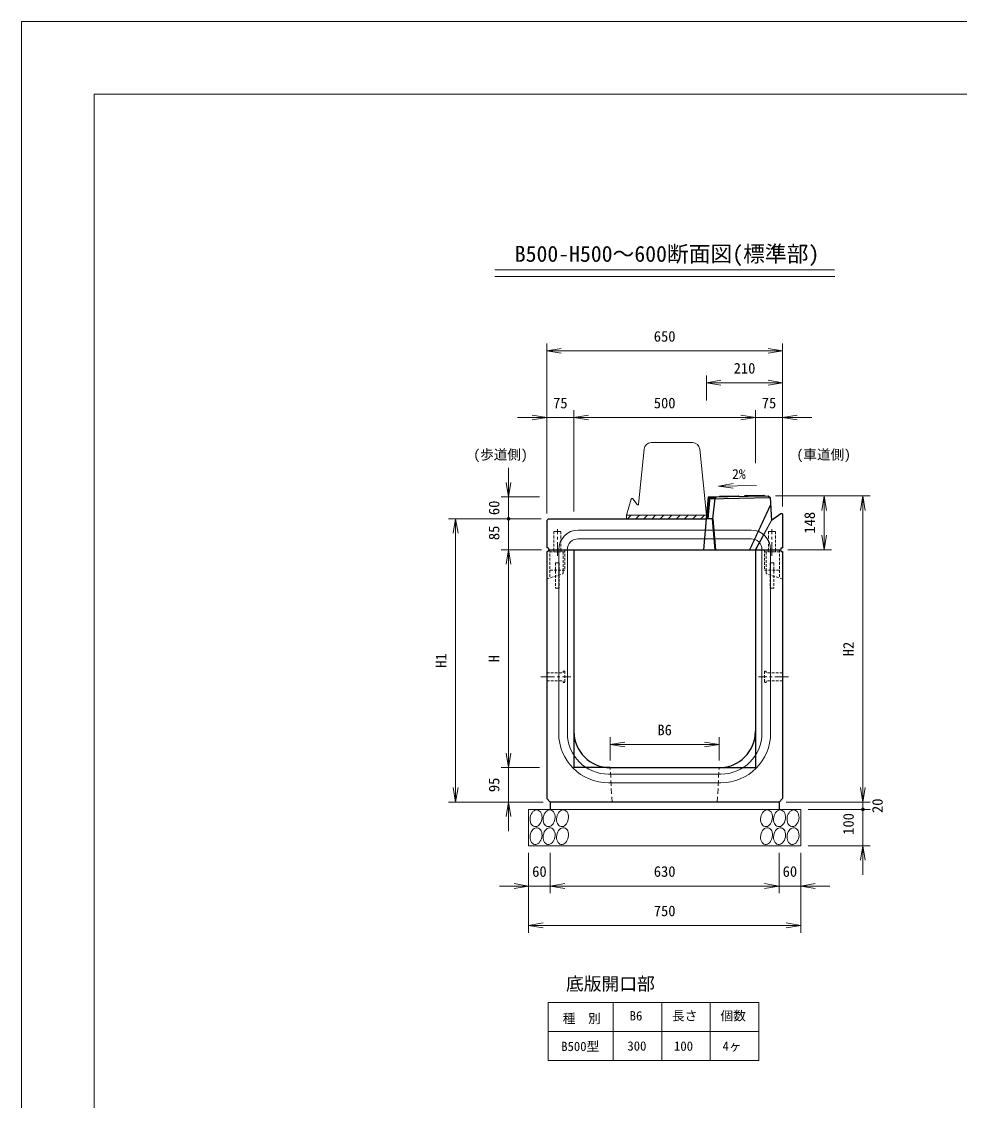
# Model space of a CAD drawing. Units: millimetres at full size, sheet at 1:20. Extents: x 0 to 8400, y 0 to 5940.
# Drawn here: x 0 to 2584, y 2970 to 5940 of the extents above; entities that cross this region are included whole.
import ezdxf
from ezdxf.enums import TextEntityAlignment as Align

# ---------------------------------------------------------------- set-up
doc = ezdxf.new("R2010")
doc.units = ezdxf.units.MM
doc.header["$LTSCALE"] = 20
for name, pattern in [('USER1', [0.5625, 0.375, -0.1875]), ('USER2', [1.125, 0.75, -0.375]), ('USER3', [3, 1.875, -0.375, 0.375, -0.375])]:
    doc.linetypes.add(name, pattern=pattern)
for name, color, linetype, lineweight in [('0_2', 7, 'Continuous', 25), ('1', 7, 'Continuous', 9), ('ACC(細線）', 4, 'USER1', 13), ('CEN(細線）', 5, 'USER3', 9), ('CON2(細線）', 6, 'Continuous', 13), ('CON（太線）', 1, 'Continuous', 25), ('Defpoints_5', 7, 'Continuous', 25), ('TEXT(細線）', 1, 'Continuous', 13), ('WORKLAYER', 2, 'Continuous', 25), ('寸法線', 7, 'Continuous', 9), ('構造物-寸法', 7, 'Continuous', 9)]:
    doc.layers.add(name, color=color, linetype=linetype, lineweight=lineweight)
doc.styles.add('ＭＳ ゴシック', font='')
doc.styles.get('ＭＳ ゴシック').set_extended_font_data('MS Gothic')

# ---------------------------------------------------------------- blocks, each defined once
blk = doc.blocks.new('open_arrow')
at = {"color": 0, "linetype": 'Continuous', "lineweight": -2}
blk.add_lwpolyline([(7.5, 1.25), (0, 0), (7.5, -1.25)], dxfattribs=at)
blk = doc.blocks.new('filled_dot')
at = {"color": 0, "linetype": 'Continuous', "lineweight": -2, "const_width": 1.25}
blk.add_lwpolyline([(-0.625, 0, 1), (0.625, 0, 1)], format="xyb", close=True, dxfattribs=at)

msp = doc.modelspace()

# ---------------------------------------------------------------- linework, layer by layer
at = {"layer": '0_2', "lineweight": 13}
for p, q in [((1699.73, 4611.13), (1714.94, 4763.14)), ((1734.84, 4781.15), (1848.64, 4781.15)), ((1868.54, 4763.14), (1886.74, 4581.15)), ((1679.26, 4624.82), (1666.74, 4581.15)), ((1696.17, 4610.1), (1683.98, 4625.74)), ((1666.74, 4581.15), (1666.74, 4571.15)), ((1666.74, 4581.15), (1886.74, 4581.15))]:
    msp.add_line(p, q, dxfattribs=at)
at = {"layer": '0_2', "color": 3}
for p, q in [((1911.02, 4628.41), (1896.02, 4628.41)), ((1904.8, 4571.15), (1911.02, 4628.41)), ((1914.24, 4631.68), (1911.02, 4628.41)), ((1885.74, 4571.15), (1878.7, 4486.15)), ((1904.8, 4571.15), (1885.74, 4571.15)), ((1904.8, 4571.15), (1911.85, 4486.15))]:
    msp.add_line(p, q, dxfattribs=at)
at = {"layer": '0_2', "lineweight": 13}
for centre, radius, start, end in [((1734.84, 4761.15), 20, 90, 174.28941), ((1848.47, 4761.15), 20, 5.71059, 90), ((1681.85, 4624.08), 2.7, 37.91649, 164), ((1697.74, 4611.33), 2, 217.91649, 354.28941)]:
    msp.add_arc(centre, radius, start, end, dxfattribs=at)
at = {"layer": '1'}
for p, q in [((1304.23, 5256.43), (2239.33, 5256.43)), ((1304.23, 5238.37), (2240.73, 5238.37))]:
    msp.add_line(p, q, dxfattribs=at)
at = {"layer": 'ACC(細線）', "lineweight": 9}
for p, q in [((1485.74, 4536.15), (1466.74, 4536.15)), ((1466.74, 4536.15), (1466.74, 4486.15)), ((1485.74, 4536.15), (1485.74, 4486.15)), ((2057.74, 4536.15), (2076.74, 4536.15)), ((2057.74, 4536.15), (2057.74, 4486.15)), ((2076.74, 4536.15), (2076.74, 4486.15))]:
    msp.add_line(p, q, dxfattribs=at)
at = {"layer": 'ACC(細線）'}
for p, q in [((1455.74, 4486.15), (1455.74, 4430.15)), ((1496.74, 4486.15), (1496.74, 4430.15)), ((2046.74, 4486.15), (2046.74, 4430.15)), ((2087.74, 4486.15), (2087.74, 4430.15)), ((1496.74, 4480.15), (1455.74, 4480.15)), ((1492.24, 4480.15), (1492.24, 4430.15)), ((2046.74, 4480.15), (2087.74, 4480.15)), ((2051.24, 4480.15), (2051.24, 4430.15)), ((1455.74, 4430.15), (1496.74, 4430.15)), ((1455.74, 4430.15), (1455.74, 4408.12)), ((1471.24, 4450.15), (1481.24, 4450.15)), ((1471.24, 4450.15), (1471.24, 4380.15)), ((1481.24, 4450.15), (1481.24, 4380.15)), ((1492.24, 4422.32), (1492.24, 4430.15)), ((2087.74, 4430.15), (2046.74, 4430.15)), ((2051.24, 4422.32), (2051.24, 4430.15)), ((2072.24, 4450.15), (2062.24, 4450.15)), ((2062.24, 4450.15), (2062.24, 4380.15)), ((2072.24, 4450.15), (2072.24, 4380.15)), ((2087.74, 4430.15), (2087.74, 4408.12)), ((1446.74, 4405.15), (1490.18, 4419.48)), ((2096.74, 4405.15), (2053.3, 4419.48)), ((1471.24, 4380.15), (1481.24, 4380.15)), ((2072.24, 4380.15), (2062.24, 4380.15)), ((1446.74, 4147.15), (1492.24, 4147.15)), ((1492.24, 4152.15), (1492.24, 4147.15)), ((1496.74, 4152.15), (1496.74, 4120.15)), ((2046.74, 4152.15), (2046.74, 4120.15)), ((2051.24, 4152.15), (2051.24, 4147.15)), ((2096.74, 4147.15), (2051.24, 4147.15)), ((1446.74, 4125.15), (1492.24, 4125.15)), ((1492.24, 4125.15), (1492.24, 4120.15)), ((2096.74, 4125.15), (2051.24, 4125.15)), ((2051.24, 4125.15), (2051.24, 4120.15))]:
    msp.add_line(p, q, dxfattribs=at)
at = {"layer": 'ACC(細線）', "linetype": 'Continuous'}
for p, q in [((1466.24, 4480.15), (1466.24, 4486.15)), ((1486.24, 4480.15), (1486.24, 4486.15)), ((2057.24, 4480.15), (2057.24, 4486.15)), ((2077.24, 4480.15), (2077.24, 4486.15)), ((1496.74, 4152.15), (1492.24, 4152.15)), ((2046.74, 4152.15), (2051.24, 4152.15)), ((1496.74, 4120.15), (1492.24, 4120.15)), ((2046.74, 4120.15), (2051.24, 4120.15))]:
    msp.add_line(p, q, dxfattribs=at)
at = {"layer": 'ACC(細線）'}
for centre, start, end in [((1489.24, 4422.32), 288.24585, 0), ((2054.24, 4422.32), 180, 251.75415)]:
    msp.add_arc(centre, 3, start, end, dxfattribs=at)
at = {"layer": 'CEN(細線）'}
for p, q in [((1430.31, 4136.15), (1513.16, 4136.15)), ((2113.16, 4136.15), (2030.31, 4136.15))]:
    msp.add_line(p, q, dxfattribs=at)
at = {"layer": 'CON2(細線）'}
for p, q in [((2009.74, 4540.15), (1533.74, 4540.15)), ((2009.74, 4516.15), (1533.74, 4516.15)), ((1479.74, 4486.15), (1479.74, 3981.15)), ((1503.74, 4486.15), (1503.74, 3981.15)), ((2039.74, 4486.15), (2039.74, 3981.15)), ((2063.74, 4486.15), (2063.74, 3981.15)), ((1926.74, 3868.15), (1616.74, 3868.15)), ((1926.74, 3844.15), (1616.74, 3844.15))]:
    msp.add_line(p, q, dxfattribs=at)
at = {"layer": 'CON2(細線）', "linetype": 'USER2'}
for p, q in [((1626.74, 3791.15), (1621.74, 3886.15)), ((1916.74, 3791.15), (1921.74, 3886.15))]:
    msp.add_line(p, q, dxfattribs=at)
at = {"layer": 'CON2(細線）'}
for centre, radius, start, end in [((1533.74, 4486.15), 54, 90, 180), ((1533.74, 4486.15), 30, 90, 180), ((2009.74, 4486.15), 54, 0, 90), ((2009.74, 4486.15), 30, 0, 90), ((1616.74, 3981.15), 137, 180, 270), ((1616.74, 3981.15), 113, 180, 270), ((1926.74, 3981.15), 113, 270, 0), ((1926.74, 3981.15), 137, 270, 0)]:
    msp.add_arc(centre, radius, start, end, dxfattribs=at)
at = {"layer": 'CON（太線）'}
for p, q in [((1891.74, 4631.25), (2057.04, 4634.4)), ((1923.73, 4633.86), (1974.73, 4634.83)), ((1993.73, 4635.19), (2044.73, 4636.16)), ((2057.04, 4634.4), (2062.04, 4629.4)), ((1891.74, 4631.25), (1885.74, 4571.15)), ((1892.75, 4628.41), (1887.07, 4571.47)), ((1896.26, 4631.34), (1890.25, 4571.15)), ((1891.23, 4626.14), (2062.04, 4629.4)), ((1892.75, 4628.41), (1895.94, 4628.09)), ((2062.04, 4629.4), (2065.68, 4566.91)), ((2091.74, 4585.15), (2065.68, 4566.91)), ((2096.74, 4585.15), (2091.74, 4585.15)), ((2096.74, 4585.15), (2096.74, 4491.15)), ((1451.74, 4571.15), (1446.74, 4566.15)), ((1446.74, 4566.15), (1446.74, 4491.15)), ((1451.74, 4571.15), (1885.74, 4571.15)), ((1890.25, 4571.15), (1887.07, 4571.47)), ((2065.48, 4570.43), (2067.2, 4567.97)), ((1450.74, 4491.15), (1446.74, 4491.15)), ((1450.74, 4491.15), (1452.74, 4486.15)), ((1452.74, 4486.15), (1450.74, 4481.15)), ((1452.74, 4486.15), (1521.74, 4486.15)), ((1452.74, 4486.15), (2090.74, 4486.15)), ((1521.74, 4486.15), (1521.74, 3986.15)), ((2021.74, 4486.15), (2090.74, 4486.15)), ((2021.74, 4486.15), (2021.74, 3986.15)), ((2092.74, 4491.15), (2090.74, 4486.15)), ((2090.74, 4486.15), (2092.74, 4481.15)), ((2092.74, 4491.15), (2096.74, 4491.15)), ((1450.74, 4481.15), (1446.74, 4481.15)), ((1446.74, 4481.15), (1446.74, 3801.15)), ((2092.74, 4481.15), (2096.74, 4481.15)), ((2096.74, 4481.15), (2096.74, 3801.15)), ((1621.74, 3886.15), (1921.74, 3886.15)), ((1446.74, 3801.15), (1456.74, 3791.15)), ((1456.74, 3791.15), (1456.74, 3771.15)), ((2086.74, 3791.15), (1456.74, 3791.15)), ((2086.74, 3791.15), (2096.74, 3801.15)), ((2086.74, 3791.15), (2086.74, 3771.15))]:
    msp.add_line(p, q, dxfattribs=at)
for centre, start, end in [((1621.74, 3986.15), 180, 270), ((1921.74, 3986.15), 270, 0)]:
    msp.add_arc(centre, 100, start, end, dxfattribs=at)
at = {"layer": 'Defpoints_5'}
for p, q in [((1521.74, 3986.15), (1521.74, 3886.15)), ((2021.74, 3986.15), (2021.74, 3886.15)), ((1621.74, 3886.15), (1521.74, 3886.15)), ((1921.74, 3886.15), (2021.74, 3886.15))]:
    msp.add_line(p, q, dxfattribs=at)
at = {"layer": 'TEXT(細線）'}
for p, q in [((2031.39, 3239.85), (1451.03, 3239.85)), ((1451.03, 3239.85), (1451.03, 3079.58)), ((1629.6, 3239.85), (1629.6, 3079.58)), ((1763.53, 3239.85), (1763.53, 3079.58)), ((1897.46, 3239.85), (1897.46, 3079.58)), ((2031.39, 3239.85), (2031.39, 3079.58)), ((2031.39, 3159.72), (1451.03, 3159.72)), ((2031.39, 3079.58), (1451.03, 3079.58))]:
    msp.add_line(p, q, dxfattribs=at)
at = {"layer": 'WORKLAYER', "color": 3}
msp.add_line((1890.25, 4571.15), (1896.26, 4631.34), dxfattribs=at)
at = {"layer": 'WORKLAYER'}
for p, q in [((1910.01, 4628.41), (1903.8, 4571.15)), ((1913.22, 4631.66), (1910.01, 4628.41)), ((1910.84, 4486.15), (1903.8, 4571.15))]:
    msp.add_line(p, q, dxfattribs=at)
at = {"layer": '寸法線'}
for p, q in [((1960.11, 4668.48), (1920.25, 4661.05)), ((1920.25, 4661.05), (2024.47, 4663.04)), ((1920.25, 4661.05), (1960.37, 4655.15))]:
    msp.add_line(p, q, dxfattribs=at)
at = {"layer": '構造物-寸法'}
for p, q in [((1446.74, 4686.58), (1446.74, 5053.46)), ((2096.74, 4677.66), (2096.74, 5053.46)), ((1446.74, 5033.46), (2096.74, 5033.46)), ((1886.74, 4896.73), (1886.74, 4965.72)), ((2096.74, 4605.15), (2096.74, 4965.72)), ((2096.74, 4945.72), (1886.74, 4945.72)), ((1366.74, 4849.98), (1601.74, 4849.98)), ((1446.74, 4586.15), (1446.74, 4869.98)), ((1521.74, 4591.15), (1521.74, 4869.98)), ((1521.74, 4591.15), (1521.74, 4869.98)), ((1521.74, 4849.98), (2021.74, 4849.98)), ((2176.74, 4849.98), (1941.74, 4849.98)), ((2021.74, 4724.04), (2021.74, 4869.98)), ((2021.74, 4724.04), (2021.74, 4869.98)), ((2096.74, 4605.15), (2096.74, 4869.98)), ((1341.66, 4711.25), (1341.66, 4491.15)), ((2077.04, 4634.4), (2231.11, 4634.4)), ((2077.04, 4634.4), (2337.88, 4634.4)), ((2211.11, 4634.4), (2211.11, 4486.15)), ((2317.88, 4634.4), (2317.88, 3791.15)), ((1426.74, 4631.25), (1321.66, 4631.25)), ((2063.17, 4610.12), (2005.01, 4486.15)), ((2063.29, 4608.02), (2006.12, 4486.15)), ((1669.51, 4571.15), (1679.51, 4581.15)), ((1691.96, 4571.15), (1701.96, 4581.15)), ((1714.41, 4571.15), (1724.41, 4581.15)), ((1736.86, 4571.16), (1746.86, 4581.15)), ((1759.31, 4571.16), (1769.31, 4581.15)), ((1781.76, 4571.16), (1791.76, 4581.15)), ((1804.21, 4571.16), (1814.21, 4581.15)), ((1826.67, 4571.16), (1836.66, 4581.15)), ((1849.12, 4571.16), (1859.12, 4581.15)), ((1871.57, 4571.16), (1881.57, 4581.15)), ((1431.74, 4571.15), (1175.85, 4571.15)), ((1195.85, 3791.15), (1195.85, 4571.15)), ((1431.74, 4571.15), (1321.66, 4571.15)), ((1431.74, 4571.15), (1321.66, 4571.15)), ((1341.66, 4571.15), (1341.66, 4406.15)), ((2065.66, 4567.24), (2021.51, 4486.15)), ((2067.2, 4567.97), (2022.65, 4486.15)), ((1432.74, 4486.15), (1321.66, 4486.15)), ((1432.74, 4486.15), (1321.66, 4486.15)), ((1341.66, 4486.15), (1341.66, 3886.15)), ((2110.74, 4486.15), (2231.11, 4486.15)), ((1341.66, 3966.15), (1341.66, 3711.15)), ((1621.74, 3906.15), (1621.74, 3969.93)), ((1921.74, 3906.15), (1921.74, 3969.93)), ((1621.74, 3949.93), (1921.74, 3949.93)), ((1426.74, 3886.15), (1321.66, 3886.15)), ((1426.74, 3886.15), (1321.66, 3886.15)), ((2317.88, 3871.15), (2317.88, 3691.15)), ((1436.74, 3791.15), (1175.85, 3791.15)), ((1436.74, 3791.15), (1321.66, 3791.15)), ((2106.74, 3791.15), (2337.88, 3791.15)), ((2106.74, 3791.15), (2337.88, 3791.15)), ((1456.74, 3771.15), (1396.74, 3771.15)), ((1396.74, 3771.15), (1396.74, 3671.15)), ((2086.74, 3771.15), (1456.74, 3771.15)), ((2146.74, 3771.15), (2086.74, 3771.15)), ((2146.74, 3671.15), (2146.74, 3771.15)), ((2166.74, 3771.15), (2337.88, 3771.15)), ((2166.74, 3771.15), (2337.88, 3771.15)), ((2317.88, 3771.15), (2317.88, 3591.15)), ((1396.74, 3671.15), (1456.74, 3671.15)), ((2086.74, 3671.15), (1456.74, 3671.15)), ((2086.74, 3671.15), (2146.74, 3671.15)), ((2166.74, 3671.15), (2337.88, 3671.15)), ((1396.74, 3651.15), (1396.74, 3540.24)), ((1396.74, 3651.15), (1396.74, 3431.79)), ((1456.74, 3651.15), (1456.74, 3540.24)), ((1456.74, 3651.15), (1456.74, 3540.24)), ((2086.74, 3651.15), (2086.74, 3540.24)), ((2086.74, 3651.15), (2086.74, 3540.24)), ((2146.74, 3651.15), (2146.74, 3540.24)), ((2146.74, 3651.15), (2146.74, 3431.79)), ((1316.74, 3560.24), (1536.74, 3560.24)), ((1456.74, 3560.24), (2086.74, 3560.24)), ((2226.74, 3560.24), (2006.74, 3560.24)), ((1396.74, 3451.79), (2146.74, 3451.79))]:
    msp.add_line(p, q, dxfattribs=at)
at = {"layer": '構造物-寸法', "color": 1}
for p, q in [((1921.73, 4631.82), (1923.73, 4633.86)), ((1974.73, 4634.83), (1976.73, 4632.87)), ((1991.73, 4633.15), (1993.73, 4635.19)), ((2044.73, 4636.16), (2047.69, 4634.22))]:
    msp.add_line(p, q, dxfattribs=at)
at = {"layer": '構造物-寸法', "linetype": 'USER3', "lineweight": 13}
for p, q in [((1476.24, 4469.01), (1476.24, 4542.86)), ((2067.24, 4469.01), (2067.24, 4542.86))]:
    msp.add_line(p, q, dxfattribs=at)
at = {"layer": '構造物-寸法', "color": 2}
msp.add_lwpolyline([(0, 5940), (0, 0), (8400, 0), (8400, 5940)], close=True, dxfattribs=at)
at = {"layer": '構造物-寸法'}
msp.add_lwpolyline([(200, 5740), (200, 200), (8200, 200), (8200, 5740)], close=True, dxfattribs=at)
for centre in [(1417.33, 3746.73), (1453.33, 3746.73), (1490.33, 3746.73), (2052.33, 3746.73), (2088.33, 3746.73), (2125.33, 3746.73), (1417.33, 3697.73), (1453.33, 3697.73), (1490.33, 3697.73), (2052.33, 3697.73), (2088.33, 3697.73), (2125.33, 3697.73)]:
    msp.add_ellipse(centre, major_axis=(-4.13, -22.89), ratio=0.698644, dxfattribs=at)

# ---------------------------------------------------------------- block references
at = {"layer": '構造物-寸法', "xscale": 5.33, "yscale": 5.33}
for p in [(1446.74, 5033.46), (1886.74, 4945.72), (1521.74, 4849.98), (1521.74, 4849.98), (2096.74, 4849.98), (1621.74, 3949.93), (1456.74, 3560.24), (1456.74, 3560.24), (2146.74, 3560.24), (1396.74, 3451.79)]:
    msp.add_blockref('open_arrow', p, dxfattribs=at)
at = {"layer": '構造物-寸法'}
for name, p, xscale, yscale, rotation in [('open_arrow', (2096.74, 5033.46), 5.33, 5.33, 180), ('open_arrow', (2096.74, 4945.72), 5.33, 5.33, 180), ('open_arrow', (1446.74, 4849.98), 5.33, 5.33, 180), ('open_arrow', (2021.74, 4849.98), 5.33, 5.33, 180), ('open_arrow', (2021.74, 4849.98), 5.33, 5.33, 180), ('open_arrow', (1341.66, 4631.25), 5.33, 5.33, 90), ('open_arrow', (2211.11, 4634.4), 5.33, 5.33, 270), ('open_arrow', (2317.88, 4634.4), 5.33, 5.33, 270), ('filled_dot', (1341.66, 4571.15), 4, 4, 270), ('filled_dot', (1341.66, 4571.15), 4, 4, 270), ('open_arrow', (1195.85, 4571.15), 5.33, 5.33, 270), ('open_arrow', (2211.11, 4486.15), 5.33, 5.33, 90), ('open_arrow', (1341.66, 4486.15), 5.33, 5.33, 270), ('open_arrow', (1341.66, 4486.15), 5.33, 5.33, 270), ('open_arrow', (1921.74, 3949.93), 5.33, 5.33, 180), ('open_arrow', (1341.66, 3886.15), 5.33, 5.33, 90), ('open_arrow', (1341.66, 3886.15), 5.33, 5.33, 90), ('open_arrow', (1195.85, 3791.15), 5.33, 5.33, 90), ('open_arrow', (2317.88, 3791.15), 5.33, 5.33, 90), ('open_arrow', (2317.88, 3791.15), 5.33, 5.33, 90), ('open_arrow', (1341.66, 3791.15), 5.33, 5.33, 270), ('filled_dot', (2317.88, 3771.15), 4, 4, 270), ('filled_dot', (2317.88, 3771.15), 4, 4, 270), ('open_arrow', (2317.88, 3671.15), 5.33, 5.33, 270), ('open_arrow', (1396.74, 3560.24), 5.33, 5.33, 180), ('open_arrow', (2086.74, 3560.24), 5.33, 5.33, 180), ('open_arrow', (2086.74, 3560.24), 5.33, 5.33, 180), ('open_arrow', (2146.74, 3451.79), 5.33, 5.33, 180)]:
    msp.add_blockref(name, p, dxfattribs=dict(at, xscale=xscale, yscale=yscale, rotation=rotation))

# ---------------------------------------------------------------- texts
at = {"layer": 'TEXT(細線）', "style": 'ＭＳ ゴシック'}
for s, height, p in [('底版開口部', 35.92, (1622.25, 3290.92)), ('種\u3000別', 25.66, (1543.31, 3195.57)), ('B6', 25.66, (1692.82, 3203)), ('長さ', 25.66, (1826.75, 3203)), ('個数', 25.66, (1960.67, 3203)), ('300', 25.66, (1695.16, 3119.91)), ('100', 25.66, (1823.66, 3119.57)), ('4ヶ', 25.66, (1957.59, 3119.57))]:
    msp.add_text(s, height=height, dxfattribs=at).set_placement(p, align=Align.MIDDLE_CENTER)
msp.add_text('B500型', height=25.66, dxfattribs=at).set_placement((1539.14, 3098.15), align=Align.BOTTOM_CENTER)
at = {"layer": '寸法線', "style": 'ＭＳ ゴシック'}
msp.add_text('B500-H500～600断面図(標準部)', height=43.99, dxfattribs=at).set_placement((1358.82, 5265.44), align=Align.BOTTOM_LEFT)
msp.add_text('2%', height=27.49, dxfattribs=at).set_placement((1976.22, 4672.38), align=Align.BOTTOM_CENTER)
at = {"layer": '構造物-寸法', "style": 'ＭＳ ゴシック'}
for s, p in [('650', (1771.74, 5073.46)), ('210', (1991.74, 4985.72)), ('75', (1484.24, 4889.98)), ('500', (1771.74, 4889.98)), ('75', (2059.24, 4889.98)), ('B6', (1771.74, 3989.93)), ('60', (1426.74, 3600.24)), ('630', (1771.74, 3600.24)), ('60', (2116.74, 3600.24)), ('750', (1771.74, 3491.79))]:
    msp.add_text(s, height=29.33, dxfattribs=at).set_placement(p, align=Align.MIDDLE_CENTER)
for s, p in [('(歩道側)', (1244.69, 4725.94)), ('(車道側)', (2134.88, 4725.94))]:
    msp.add_text(s, height=27.49, dxfattribs=at).set_placement(p, align=Align.BOTTOM_LEFT)
for s, p in [('60', (1301.66, 4601.2)), ('148', (2171.11, 4560.28)), ('85', (1301.66, 4532.31)), ('H2', (2277.88, 4212.78)), ('H1', (1155.85, 4181.15)), ('H', (1301.66, 4186.15)), ('95', (1301.66, 3838.65)), ('20', (2357.88, 3781.15)), ('100', (2277.88, 3731.15))]:
    msp.add_text(s, height=29.33, rotation=90, dxfattribs=at).set_placement(p, align=Align.MIDDLE_CENTER)

doc.saveas('drawing.dxf')
